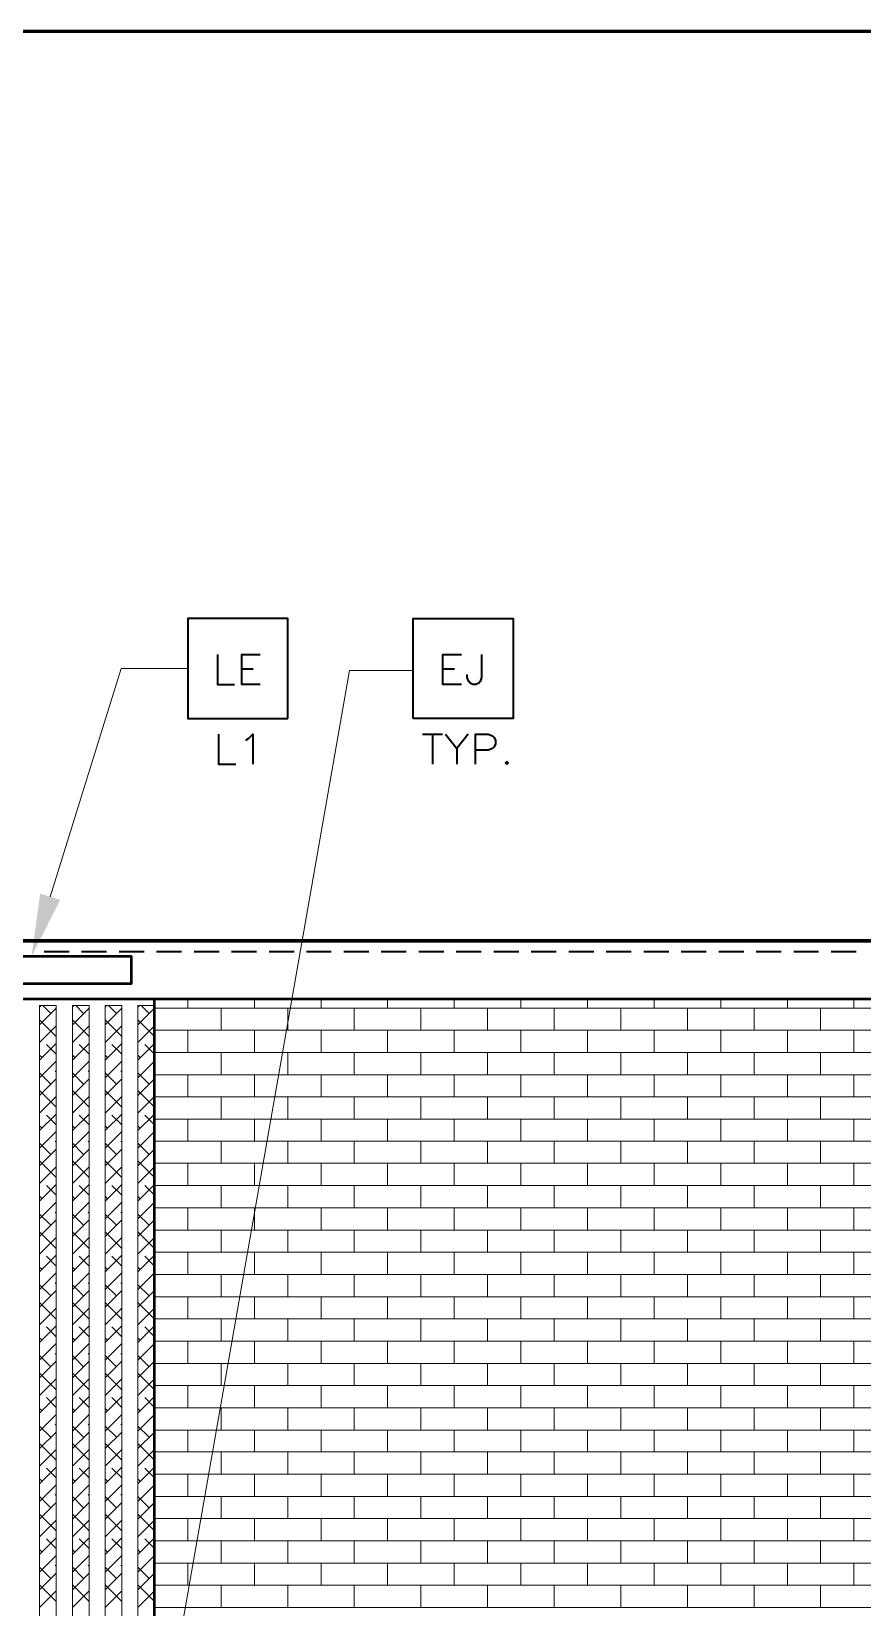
# Model space of a CAD drawing. Header units: inches. Extents: x 5 to 516, y -193 to 129.
# Drawn here: x 99.75 to 108.06, y -53.06 to -37.28 of the extents above; entities that cross this region are included whole.
import ezdxf

# ---------------------------------------------------------------- set-up
doc = ezdxf.new("R2010")
doc.units = ezdxf.units.IN
doc.header["$MEASUREMENT"] = 0
for name, color, linetype in [('Highlight', 210, 'Continuous'), ('PDF4_Geometry', 7, 'Continuous'), ('PDF4_Solid Fills', 7, 'Continuous')]:
    doc.layers.add(name, color=color, linetype=linetype)

msp = doc.modelspace()

# ---------------------------------------------------------------- linework, layer by layer
at = {"layer": 'Highlight'}
msp.add_line((72.5587536, -46.9696498), (133.673458, -46.9696498), dxfattribs=at)
at = {"layer": 'PDF4_Geometry', "lineweight": 60}
msp.add_lwpolyline([(147.8887598, -127.2829903), (147.8887598, -37.2829831), (12.888749, -37.2829831), (12.888749, -127.2829903)], dxfattribs=at)
at = {"layer": 'PDF4_Geometry', "lineweight": 35}
for points in [[(102.308756, -44.1596452), (102.308756, -43.1596451), (101.3087559, -43.1596451), (101.3087559, -44.1596452)], [(103.5654225, -44.1596452), (103.5654225, -43.1596451), (104.5654225, -43.1596451), (104.5654225, -44.1596452)], [(104.5020884, -44.5896447), (104.4887551, -44.602978), (104.5020884, -44.6163114), (104.5154217, -44.602978)]]:
    msp.add_lwpolyline(points, close=True, dxfattribs=at)
for points in [[(101.6054207, -43.5196509), (101.6054207, -43.8196509), (101.7754207, -43.8196509)], [(102.0320877, -43.8196454), (101.8487543, -43.8196454), (101.8487543, -43.5196454), (102.0320877, -43.5196454)], [(104.0487573, -43.8196454), (103.8620906, -43.8196454), (103.8620906, -43.5196454), (104.0487573, -43.5196454)], [(104.2487552, -43.5196509), (104.2487552, -43.7496509), (104.2354218, -43.7896509), (104.2220885, -43.8063175), (104.1920885, -43.8196509), (104.1620885, -43.8196509), (104.1354218, -43.8063175), (104.1220885, -43.7896509), (104.1054218, -43.7496509), (104.1054218, -43.7196509)], [(101.8487543, -43.6629818), (101.9620876, -43.6629818)], [(103.8620906, -43.6629818), (103.9787573, -43.6629818)], [(101.6154237, -44.3163157), (101.6154237, -44.6163157), (101.788757, -44.6163157)], [(101.8887561, -44.3763132), (101.9154227, -44.3596466), (101.9587561, -44.3163132), (101.9587561, -44.6163133)], [(103.6587554, -44.3163157), (103.8587554, -44.3163157)], [(103.7587547, -44.3163157), (103.7587547, -44.6163157)], [(103.8887562, -44.3163157), (104.0020896, -44.459649), (104.0020896, -44.6163157)], [(104.1154239, -44.3163157), (104.0020905, -44.459649)], [(104.1887542, -44.6163171), (104.1887542, -44.316317), (104.3154209, -44.316317), (104.3587542, -44.3329837), (104.3720876, -44.346317), (104.3887542, -44.376317), (104.3887542, -44.416317), (104.3720876, -44.446317), (104.3587542, -44.4596504), (104.3154209, -44.4763171), (104.1887542, -44.4763171)], [(99.8720899, -46.4929787), (100.1220899, -46.4929787)], [(100.2454217, -46.4929787), (100.4954217, -46.4929787)], [(100.62209, -46.4929787), (100.87209, -46.4929787)], [(100.9954217, -46.4929787), (101.2454217, -46.4929787)], [(101.37209, -46.4929787), (101.6220901, -46.4929787)], [(101.7454218, -46.4929787), (101.9954218, -46.4929787)], [(102.1220901, -46.4929787), (102.3720901, -46.4929787)], [(102.4954218, -46.4929787), (102.7454219, -46.4929787)], [(102.8720902, -46.4929787), (103.1220902, -46.4929787)], [(103.2454219, -46.4929787), (103.4954219, -46.4929787)], [(103.6220902, -46.4929787), (103.8720902, -46.4929787)], [(103.995422, -46.4929787), (104.245422, -46.4929787)], [(104.3720903, -46.4929787), (104.6220903, -46.4929787)], [(104.745422, -46.4929787), (104.995422, -46.4929787)], [(105.1220903, -46.4929787), (105.3720904, -46.4929787)], [(105.4954221, -46.4929787), (105.7454221, -46.4929787)], [(105.8720904, -46.4929787), (106.1220904, -46.4929787)], [(106.2454221, -46.4929787), (106.4954222, -46.4929787)], [(106.6220905, -46.4929787), (106.8720905, -46.4929787)], [(106.9954222, -46.4929787), (107.2454222, -46.4929787)], [(107.3720905, -46.4929787), (107.6220905, -46.4929787)], [(107.7487555, -46.4929787), (107.9987555, -46.4929787)], [(105.3087562, -65.2863152), (105.3087562, -57.949648), (100.9754225, -57.949648), (100.9754225, -65.2863152), (100.9754225, -46.9696464)]]:
    msp.add_lwpolyline(points, dxfattribs=at)
at = {"layer": 'PDF4_Geometry', "lineweight": 15}
for points in [[(99.9320875, -45.9463139), (100.6420875, -43.6596471), (101.3087543, -43.6596471)], [(101.0820883, -54.2096474), (102.9287552, -43.6796469), (103.5654218, -43.6796469)], [(101.3087559, -47.0596495), (101.3087559, -46.9696495)], [(101.9754226, -47.0596495), (101.9754226, -46.9696495)], [(102.6420893, -47.0596495), (102.6420893, -46.9696495)], [(103.3087561, -47.0596495), (103.3087561, -46.9696495)], [(103.9754228, -47.0596495), (103.9754228, -46.9696495)], [(104.6420895, -47.0596495), (104.6420895, -46.9696495)], [(105.3087562, -47.0596495), (105.3087562, -46.9696495)], [(105.9754229, -47.0596495), (105.9754229, -46.9696495)], [(106.6420897, -47.0596495), (106.6420897, -46.9696495)], [(107.3087564, -47.0596495), (107.3087564, -46.9696495)], [(107.9754231, -47.0596495), (107.9754231, -46.9696495)], [(125.6454244, -47.0596495), (110.64209, -47.0596495), (100.9754225, -47.0596495)], [(101.6420893, -47.2796474), (101.6420893, -47.0596473)], [(102.308756, -47.2796474), (102.308756, -47.0596473)], [(102.9754227, -47.2796474), (102.9754227, -47.0596473)], [(103.6420894, -47.2796474), (103.6420894, -47.0596473)], [(104.3087561, -47.2796474), (104.3087561, -47.0596473)], [(104.9754229, -47.2796474), (104.9754229, -47.0596473)], [(105.6420896, -47.2796474), (105.6420896, -47.0596473)], [(106.3087563, -47.2796474), (106.3087563, -47.0596473)], [(106.975423, -47.2796474), (106.975423, -47.0596473)], [(107.6420897, -47.2796474), (107.6420897, -47.0596473)], [(125.6454244, -47.2796474), (110.64209, -47.2796474), (100.9754225, -47.2796474)], [(101.3087559, -47.5029818), (101.3087559, -47.2796484)], [(101.9754226, -47.5029818), (101.9754226, -47.2796484)], [(102.6420893, -47.5029818), (102.6420893, -47.2796484)], [(103.3087561, -47.5029818), (103.3087561, -47.2796484)], [(103.9754228, -47.5029818), (103.9754228, -47.2796484)], [(104.6420895, -47.5029818), (104.6420895, -47.2796484)], [(105.3087562, -47.5029818), (105.3087562, -47.2796484)], [(105.9754229, -47.5029818), (105.9754229, -47.2796484)], [(106.6420897, -47.5029818), (106.6420897, -47.2796484)], [(107.3087564, -47.5029818), (107.3087564, -47.2796484)], [(107.9754231, -47.5029818), (107.9754231, -47.2796484)], [(125.6454244, -47.5029818), (110.64209, -47.5029818), (100.9754225, -47.5029818)], [(101.6420893, -47.7263162), (101.6420893, -47.5029829)], [(102.308756, -47.7263162), (102.308756, -47.5029829)], [(102.9754227, -47.7263162), (102.9754227, -47.5029829)], [(103.6420894, -47.7263162), (103.6420894, -47.5029829)], [(104.3087561, -47.7263162), (104.3087561, -47.5029829)], [(104.9754229, -47.7263162), (104.9754229, -47.5029829)], [(105.6420896, -47.7263162), (105.6420896, -47.5029829)], [(106.3087563, -47.7263162), (106.3087563, -47.5029829)], [(106.975423, -47.7263162), (106.975423, -47.5029829)], [(107.6420897, -47.7263162), (107.6420897, -47.5029829)], [(125.6454244, -47.7263162), (110.64209, -47.7263162), (100.9754225, -47.7263162)], [(101.3087559, -47.9463141), (101.3087559, -47.7263141)], [(101.9754226, -47.9463141), (101.9754226, -47.7263141)], [(102.6420893, -47.9463141), (102.6420893, -47.7263141)], [(103.3087561, -47.9463141), (103.3087561, -47.7263141)], [(103.9754228, -47.9463141), (103.9754228, -47.7263141)], [(104.6420895, -47.9463141), (104.6420895, -47.7263141)], [(105.3087562, -47.9463141), (105.3087562, -47.7263141)], [(105.9754229, -47.9463141), (105.9754229, -47.7263141)], [(106.6420897, -47.9463141), (106.6420897, -47.7263141)], [(107.3087564, -47.9463141), (107.3087564, -47.7263141)], [(107.9754231, -47.9463141), (107.9754231, -47.7263141)], [(125.6454244, -47.9463141), (110.64209, -47.9463141), (100.9754225, -47.9463141)], [(101.6420893, -48.1696485), (101.6420893, -47.9463152)], [(102.308756, -48.1696485), (102.308756, -47.9463152)], [(102.9754227, -48.1696485), (102.9754227, -47.9463152)], [(103.6420894, -48.1696485), (103.6420894, -47.9463152)], [(104.3087561, -48.1696485), (104.3087561, -47.9463152)], [(104.9754229, -48.1696485), (104.9754229, -47.9463152)], [(105.6420896, -48.1696485), (105.6420896, -47.9463152)], [(106.3087563, -48.1696485), (106.3087563, -47.9463152)], [(106.975423, -48.1696485), (106.975423, -47.9463152)], [(107.6420897, -48.1696485), (107.6420897, -47.9463152)], [(125.6454244, -48.1696485), (110.64209, -48.1696485), (100.9754225, -48.1696485)], [(101.3087559, -48.3929829), (101.3087559, -48.1696496)], [(101.9754226, -48.3929829), (101.9754226, -48.1696496)], [(102.6420893, -48.3929829), (102.6420893, -48.1696496)], [(103.3087561, -48.3929829), (103.3087561, -48.1696496)], [(103.9754228, -48.3929829), (103.9754228, -48.1696496)], [(104.6420895, -48.3929829), (104.6420895, -48.1696496)], [(105.3087562, -48.3929829), (105.3087562, -48.1696496)], [(105.9754229, -48.3929829), (105.9754229, -48.1696496)], [(106.6420897, -48.3929829), (106.6420897, -48.1696496)], [(107.3087564, -48.3929829), (107.3087564, -48.1696496)], [(107.9754231, -48.3929829), (107.9754231, -48.1696496)], [(125.6454244, -48.3929829), (110.64209, -48.3929829), (100.9754225, -48.3929829)], [(101.6420893, -48.6129808), (101.6420893, -48.3929808)], [(102.308756, -48.6129808), (102.308756, -48.3929808)], [(102.9754227, -48.6129808), (102.9754227, -48.3929808)], [(103.6420894, -48.6129808), (103.6420894, -48.3929808)], [(104.3087561, -48.6129808), (104.3087561, -48.3929808)], [(104.9754229, -48.6129808), (104.9754229, -48.3929808)], [(105.6420896, -48.6129808), (105.6420896, -48.3929808)], [(106.3087563, -48.6129808), (106.3087563, -48.3929808)], [(106.975423, -48.6129808), (106.975423, -48.3929808)], [(107.6420897, -48.6129808), (107.6420897, -48.3929808)], [(125.6454244, -48.6129808), (110.64209, -48.6129808), (100.9754225, -48.6129808)], [(101.3087559, -48.8363152), (101.3087559, -48.6129819)], [(101.9754226, -48.8363152), (101.9754226, -48.6129819)], [(102.6420893, -48.8363152), (102.6420893, -48.6129819)], [(103.3087561, -48.8363152), (103.3087561, -48.6129819)], [(103.9754228, -48.8363152), (103.9754228, -48.6129819)], [(104.6420895, -48.8363152), (104.6420895, -48.6129819)], [(105.3087562, -48.8363152), (105.3087562, -48.6129819)], [(105.9754229, -48.8363152), (105.9754229, -48.6129819)], [(106.6420897, -48.8363152), (106.6420897, -48.6129819)], [(107.3087564, -48.8363152), (107.3087564, -48.6129819)], [(107.9754231, -48.8363152), (107.9754231, -48.6129819)], [(125.6454244, -48.8363152), (110.64209, -48.8363152), (100.9754225, -48.8363152)], [(101.6420893, -49.0596497), (101.6420893, -48.8363163)], [(102.308756, -49.0596497), (102.308756, -48.8363163)], [(102.9754227, -49.0596497), (102.9754227, -48.8363163)], [(103.6420894, -49.0596497), (103.6420894, -48.8363163)], [(104.3087561, -49.0596497), (104.3087561, -48.8363163)], [(104.9754229, -49.0596497), (104.9754229, -48.8363163)], [(105.6420896, -49.0596497), (105.6420896, -48.8363163)], [(106.3087563, -49.0596497), (106.3087563, -48.8363163)], [(106.975423, -49.0596497), (106.975423, -48.8363163)], [(107.6420897, -49.0596497), (107.6420897, -48.8363163)], [(125.6454244, -49.0596497), (110.64209, -49.0596497), (100.9754225, -49.0596497)], [(101.3087559, -49.2829841), (101.3087559, -49.0596508)], [(101.9754226, -49.2829841), (101.9754226, -49.0596508)], [(102.6420893, -49.2829841), (102.6420893, -49.0596508)], [(103.3087561, -49.2829841), (103.3087561, -49.0596508)], [(103.9754228, -49.2829841), (103.9754228, -49.0596508)], [(104.6420895, -49.2829841), (104.6420895, -49.0596508)], [(105.3087562, -49.2829841), (105.3087562, -49.0596508)], [(105.9754229, -49.2829841), (105.9754229, -49.0596508)], [(106.6420897, -49.2829841), (106.6420897, -49.0596508)], [(107.3087564, -49.2829841), (107.3087564, -49.0596508)], [(107.9754231, -49.2829841), (107.9754231, -49.0596508)], [(125.6454244, -49.2829841), (110.64209, -49.2829841), (100.9754225, -49.2829841)], [(101.6420893, -49.5029819), (101.6420893, -49.2829819)], [(102.308756, -49.5029819), (102.308756, -49.2829819)], [(102.9754227, -49.5029819), (102.9754227, -49.2829819)], [(103.6420894, -49.5029819), (103.6420894, -49.2829819)], [(104.3087561, -49.5029819), (104.3087561, -49.2829819)], [(104.9754229, -49.5029819), (104.9754229, -49.2829819)], [(105.6420896, -49.5029819), (105.6420896, -49.2829819)], [(106.3087563, -49.5029819), (106.3087563, -49.2829819)], [(106.975423, -49.5029819), (106.975423, -49.2829819)], [(107.6420897, -49.5029819), (107.6420897, -49.2829819)], [(125.6454244, -49.5029819), (110.64209, -49.5029819), (100.9754225, -49.5029819)], [(101.3087559, -49.7263164), (101.3087559, -49.502983)], [(101.9754226, -49.7263164), (101.9754226, -49.502983)], [(102.6420893, -49.7263164), (102.6420893, -49.502983)], [(103.3087561, -49.7263164), (103.3087561, -49.502983)], [(103.9754228, -49.7263164), (103.9754228, -49.502983)], [(104.6420895, -49.7263164), (104.6420895, -49.502983)], [(105.3087562, -49.7263164), (105.3087562, -49.502983)], [(105.9754229, -49.7263164), (105.9754229, -49.502983)], [(106.6420897, -49.7263164), (106.6420897, -49.502983)], [(107.3087564, -49.7263164), (107.3087564, -49.502983)], [(107.9754231, -49.7263164), (107.9754231, -49.502983)], [(125.6454244, -49.7263164), (110.64209, -49.7263164), (100.9754225, -49.7263164)], [(101.6420893, -49.9496508), (101.6420893, -49.7263175)], [(102.308756, -49.9496508), (102.308756, -49.7263175)], [(102.9754227, -49.9496508), (102.9754227, -49.7263175)], [(103.6420894, -49.9496508), (103.6420894, -49.7263175)], [(104.3087561, -49.9496508), (104.3087561, -49.7263175)], [(104.9754229, -49.9496508), (104.9754229, -49.7263175)], [(105.6420896, -49.9496508), (105.6420896, -49.7263175)], [(106.3087563, -49.9496508), (106.3087563, -49.7263175)], [(106.975423, -49.9496508), (106.975423, -49.7263175)], [(107.6420897, -49.9496508), (107.6420897, -49.7263175)], [(125.6454244, -49.9496508), (110.64209, -49.9496508), (100.9754225, -49.9496508)], [(101.3087559, -50.1696487), (101.3087559, -49.9496487)], [(101.9754226, -50.1696487), (101.9754226, -49.9496487)], [(102.6420893, -50.1696487), (102.6420893, -49.9496487)], [(103.3087561, -50.1696487), (103.3087561, -49.9496487)], [(103.9754228, -50.1696487), (103.9754228, -49.9496487)], [(104.6420895, -50.1696487), (104.6420895, -49.9496487)], [(105.3087562, -50.1696487), (105.3087562, -49.9496487)], [(105.9754229, -50.1696487), (105.9754229, -49.9496487)], [(106.6420897, -50.1696487), (106.6420897, -49.9496487)], [(107.3087564, -50.1696487), (107.3087564, -49.9496487)], [(107.9754231, -50.1696487), (107.9754231, -49.9496487)], [(125.6454244, -50.1696487), (110.64209, -50.1696487), (100.9754225, -50.1696487)], [(101.6420893, -50.3929831), (101.6420893, -50.1696498)], [(102.308756, -50.3929831), (102.308756, -50.1696498)], [(102.9754227, -50.3929831), (102.9754227, -50.1696498)], [(103.6420894, -50.3929831), (103.6420894, -50.1696498)], [(104.3087561, -50.3929831), (104.3087561, -50.1696498)], [(104.9754229, -50.3929831), (104.9754229, -50.1696498)], [(105.6420896, -50.3929831), (105.6420896, -50.1696498)], [(106.3087563, -50.3929831), (106.3087563, -50.1696498)], [(106.975423, -50.3929831), (106.975423, -50.1696498)], [(107.6420897, -50.3929831), (107.6420897, -50.1696498)], [(125.6454244, -50.3929831), (110.64209, -50.3929831), (100.9754225, -50.3929831)], [(101.3087559, -50.6163175), (101.3087559, -50.3929842)], [(101.9754226, -50.6163175), (101.9754226, -50.3929842)], [(102.6420893, -50.6163175), (102.6420893, -50.3929842)], [(103.3087561, -50.6163175), (103.3087561, -50.3929842)], [(103.9754228, -50.6163175), (103.9754228, -50.3929842)], [(104.6420895, -50.6163175), (104.6420895, -50.3929842)], [(105.3087562, -50.6163175), (105.3087562, -50.3929842)], [(105.9754229, -50.6163175), (105.9754229, -50.3929842)], [(106.6420897, -50.6163175), (106.6420897, -50.3929842)], [(107.3087564, -50.6163175), (107.3087564, -50.3929842)], [(107.9754231, -50.6163175), (107.9754231, -50.3929842)], [(125.6454244, -50.6163175), (110.64209, -50.6163175), (100.9754225, -50.6163175)], [(101.6420893, -50.8363154), (101.6420893, -50.6163154)], [(102.308756, -50.8363154), (102.308756, -50.6163154)], [(102.9754227, -50.8363154), (102.9754227, -50.6163154)], [(103.6420894, -50.8363154), (103.6420894, -50.6163154)], [(104.3087561, -50.8363154), (104.3087561, -50.6163154)], [(104.9754229, -50.8363154), (104.9754229, -50.6163154)], [(105.6420896, -50.8363154), (105.6420896, -50.6163154)], [(106.3087563, -50.8363154), (106.3087563, -50.6163154)], [(106.975423, -50.8363154), (106.975423, -50.6163154)], [(107.6420897, -50.8363154), (107.6420897, -50.6163154)], [(125.6454244, -50.8363154), (110.64209, -50.8363154), (100.9754225, -50.8363154)], [(101.3087559, -51.0596498), (101.3087559, -50.8363165)], [(101.9754226, -51.0596498), (101.9754226, -50.8363165)], [(102.6420893, -51.0596498), (102.6420893, -50.8363165)], [(103.3087561, -51.0596498), (103.3087561, -50.8363165)], [(103.9754228, -51.0596498), (103.9754228, -50.8363165)], [(104.6420895, -51.0596498), (104.6420895, -50.8363165)], [(105.3087562, -51.0596498), (105.3087562, -50.8363165)], [(105.9754229, -51.0596498), (105.9754229, -50.8363165)], [(106.6420897, -51.0596498), (106.6420897, -50.8363165)], [(107.3087564, -51.0596498), (107.3087564, -50.8363165)], [(107.9754231, -51.0596498), (107.9754231, -50.8363165)], [(125.6454244, -51.0596498), (110.64209, -51.0596498), (100.9754225, -51.0596498)], [(101.6420893, -51.2829843), (101.6420893, -51.0596509)], [(102.308756, -51.2829843), (102.308756, -51.0596509)], [(102.9754227, -51.2829843), (102.9754227, -51.0596509)], [(103.6420894, -51.2829843), (103.6420894, -51.0596509)], [(104.3087561, -51.2829843), (104.3087561, -51.0596509)], [(104.9754229, -51.2829843), (104.9754229, -51.0596509)], [(105.6420896, -51.2829843), (105.6420896, -51.0596509)], [(106.3087563, -51.2829843), (106.3087563, -51.0596509)], [(106.975423, -51.2829843), (106.975423, -51.0596509)], [(107.6420897, -51.2829843), (107.6420897, -51.0596509)], [(125.6454244, -51.2829843), (110.64209, -51.2829843), (100.9754225, -51.2829843)], [(101.3087559, -51.5029821), (101.3087559, -51.2829821)], [(101.9754226, -51.5029821), (101.9754226, -51.2829821)], [(102.6420893, -51.5029821), (102.6420893, -51.2829821)], [(103.3087561, -51.5029821), (103.3087561, -51.2829821)], [(103.9754228, -51.5029821), (103.9754228, -51.2829821)], [(104.6420895, -51.5029821), (104.6420895, -51.2829821)], [(105.3087562, -51.5029821), (105.3087562, -51.2829821)], [(105.9754229, -51.5029821), (105.9754229, -51.2829821)], [(106.6420897, -51.5029821), (106.6420897, -51.2829821)], [(107.3087564, -51.5029821), (107.3087564, -51.2829821)], [(107.9754231, -51.5029821), (107.9754231, -51.2829821)], [(125.6454244, -51.5029821), (110.64209, -51.5029821), (100.9754225, -51.5029821)], [(101.6420893, -51.7263165), (101.6420893, -51.5029832)], [(102.308756, -51.7263165), (102.308756, -51.5029832)], [(102.9754227, -51.7263165), (102.9754227, -51.5029832)], [(103.6420894, -51.7263165), (103.6420894, -51.5029832)], [(104.3087561, -51.7263165), (104.3087561, -51.5029832)], [(104.9754229, -51.7263165), (104.9754229, -51.5029832)], [(105.6420896, -51.7263165), (105.6420896, -51.5029832)], [(106.3087563, -51.7263165), (106.3087563, -51.5029832)], [(106.975423, -51.7263165), (106.975423, -51.5029832)], [(107.6420897, -51.7263165), (107.6420897, -51.5029832)], [(125.6454244, -51.7263165), (110.64209, -51.7263165), (100.9754225, -51.7263165)], [(101.3087559, -51.949651), (101.3087559, -51.7263176)], [(101.9754226, -51.949651), (101.9754226, -51.7263176)], [(102.6420893, -51.949651), (102.6420893, -51.7263176)], [(103.3087561, -51.949651), (103.3087561, -51.7263176)], [(103.9754228, -51.949651), (103.9754228, -51.7263176)], [(104.6420895, -51.949651), (104.6420895, -51.7263176)], [(105.3087562, -51.949651), (105.3087562, -51.7263176)], [(105.9754229, -51.949651), (105.9754229, -51.7263176)], [(106.6420897, -51.949651), (106.6420897, -51.7263176)], [(107.3087564, -51.949651), (107.3087564, -51.7263176)], [(107.9754231, -51.949651), (107.9754231, -51.7263176)], [(125.6454244, -51.949651), (110.64209, -51.949651), (100.9754225, -51.949651)], [(101.6420893, -52.1696488), (101.6420893, -51.9496488)], [(102.308756, -52.1696488), (102.308756, -51.9496488)], [(102.9754227, -52.1696488), (102.9754227, -51.9496488)], [(103.6420894, -52.1696488), (103.6420894, -51.9496488)], [(104.3087561, -52.1696488), (104.3087561, -51.9496488)], [(104.9754229, -52.1696488), (104.9754229, -51.9496488)], [(105.6420896, -52.1696488), (105.6420896, -51.9496488)], [(106.3087563, -52.1696488), (106.3087563, -51.9496488)], [(106.975423, -52.1696488), (106.975423, -51.9496488)], [(107.6420897, -52.1696488), (107.6420897, -51.9496488)], [(125.6454244, -52.1696488), (110.64209, -52.1696488), (100.9754225, -52.1696488)], [(101.3087559, -52.3929833), (101.3087559, -52.1696499)], [(101.9754226, -52.3929833), (101.9754226, -52.1696499)], [(102.6420893, -52.3929833), (102.6420893, -52.1696499)], [(103.3087561, -52.3929833), (103.3087561, -52.1696499)], [(103.9754228, -52.3929833), (103.9754228, -52.1696499)], [(104.6420895, -52.3929833), (104.6420895, -52.1696499)], [(105.3087562, -52.3929833), (105.3087562, -52.1696499)], [(105.9754229, -52.3929833), (105.9754229, -52.1696499)], [(106.6420897, -52.3929833), (106.6420897, -52.1696499)], [(107.3087564, -52.3929833), (107.3087564, -52.1696499)], [(107.9754231, -52.3929833), (107.9754231, -52.1696499)], [(125.6454244, -52.3929833), (110.64209, -52.3929833), (100.9754225, -52.3929833)], [(101.6420893, -52.6163177), (101.6420893, -52.3929844)], [(102.308756, -52.6163177), (102.308756, -52.3929844)], [(102.9754227, -52.6163177), (102.9754227, -52.3929844)], [(103.6420894, -52.6163177), (103.6420894, -52.3929844)], [(104.3087561, -52.6163177), (104.3087561, -52.3929844)], [(104.9754229, -52.6163177), (104.9754229, -52.3929844)], [(105.6420896, -52.6163177), (105.6420896, -52.3929844)], [(106.3087563, -52.6163177), (106.3087563, -52.3929844)], [(106.975423, -52.6163177), (106.975423, -52.3929844)], [(107.6420897, -52.6163177), (107.6420897, -52.3929844)], [(125.6454244, -52.6163177), (110.64209, -52.6163177), (100.9754225, -52.6163177)], [(101.3087559, -52.8363155), (101.3087559, -52.6163155)], [(101.9754226, -52.8363155), (101.9754226, -52.6163155)], [(102.6420893, -52.8363155), (102.6420893, -52.6163155)], [(103.3087561, -52.8363155), (103.3087561, -52.6163155)], [(103.9754228, -52.8363155), (103.9754228, -52.6163155)], [(104.6420895, -52.8363155), (104.6420895, -52.6163155)], [(105.3087562, -52.8363155), (105.3087562, -52.6163155)], [(105.9754229, -52.8363155), (105.9754229, -52.6163155)], [(106.6420897, -52.8363155), (106.6420897, -52.6163155)], [(107.3087564, -52.8363155), (107.3087564, -52.6163155)], [(107.9754231, -52.8363155), (107.9754231, -52.6163155)], [(125.6454244, -52.8363155), (110.64209, -52.8363155), (100.9754225, -52.8363155)], [(101.6420893, -53.05965), (101.6420893, -52.8363166)], [(102.308756, -53.05965), (102.308756, -52.8363166)], [(102.9754227, -53.05965), (102.9754227, -52.8363166)], [(103.6420894, -53.05965), (103.6420894, -52.8363166)], [(104.3087561, -53.05965), (104.3087561, -52.8363166)], [(104.9754229, -53.05965), (104.9754229, -52.8363166)], [(105.6420896, -53.05965), (105.6420896, -52.8363166)], [(106.3087563, -53.05965), (106.3087563, -52.8363166)], [(106.975423, -53.05965), (106.975423, -52.8363166)], [(107.6420897, -53.05965), (107.6420897, -52.8363166)], [(125.6454244, -53.05965), (110.64209, -53.05965), (100.9754225, -53.05965)]]:
    msp.add_lwpolyline(points, dxfattribs=at)
at = {"layer": 'PDF4_Geometry', "lineweight": 70}
msp.add_lwpolyline([(128.1454246, -46.9696498), (128.1454246, -46.3863164), (91.3120883, -46.3863164)], dxfattribs=at)
at = {"layer": 'PDF4_Geometry', "lineweight": 50}
msp.add_lwpolyline([(98.7454215, -46.5429801), (98.7454215, -46.8129801), (100.7454217, -46.8129801), (100.7454217, -46.5429801)], close=True, dxfattribs=at)
for points in [[(128.1454246, -46.9696498), (91.3120883, -46.9696498)], [(100.9754225, -57.9496515), (100.9754225, -46.9696506)]]:
    msp.add_lwpolyline(points, dxfattribs=at)
at = {"layer": 'PDF4_Geometry', "color": 8, "lineweight": 15, "true_color": 0x808080}
for points in [[(99.8254218, -47.0496465), (99.8420884, -47.0329799)], [(99.8254218, -47.2263162), (99.9920884, -47.0596495)], [(99.9387539, -47.1129807), (99.8587539, -47.0329807)], [(100.1554219, -47.0496465), (100.1687553, -47.0329799)], [(100.1554219, -47.2263162), (100.3220886, -47.0596495)], [(100.2654208, -47.1129807), (100.1887542, -47.0329807)], [(100.4820889, -47.0496465), (100.4954222, -47.0329799)], [(100.4820889, -47.2263162), (100.6487556, -47.0596495)], [(100.5954244, -47.1129807), (100.5154244, -47.0329807)], [(100.8087559, -47.0496465), (100.8254225, -47.0329799)], [(100.8087559, -47.2263162), (100.9754225, -47.0596495)], [(100.922088, -47.1129807), (100.842088, -47.0329807)], [(99.9920884, -47.3429815), (99.8254218, -47.1763148)], [(99.8254218, -47.4029791), (99.9920884, -47.2363124)], [(100.3220886, -47.3429815), (100.1554219, -47.1763148)], [(100.1554219, -47.4029791), (100.3220886, -47.2363124)], [(100.6487556, -47.3429815), (100.4820889, -47.1763148)], [(100.4820889, -47.4029791), (100.6487556, -47.2363124)], [(100.9754225, -47.3429815), (100.8087559, -47.1763148)], [(100.8087559, -47.4029791), (100.9754225, -47.2363124)], [(99.8254218, -47.5796487), (99.9920884, -47.4129821)], [(99.9920884, -47.5196512), (99.8954218, -47.4229845)], [(100.1554219, -47.5796487), (100.3220886, -47.4129821)], [(100.3220886, -47.5196512), (100.2220886, -47.4229845)], [(100.4820889, -47.5796487), (100.6487556, -47.4129821)], [(100.6487556, -47.5196512), (100.5487556, -47.4229845)], [(100.8087559, -47.5796487), (100.9754225, -47.4129821)], [(100.9754225, -47.5196512), (100.8787559, -47.4229845)], [(99.8254218, -47.7563116), (99.9920884, -47.5896449)], [(99.8520907, -47.5529831), (99.8254241, -47.5296498)], [(100.1554219, -47.7563116), (100.3220886, -47.5896449)], [(100.1787577, -47.5529831), (100.1554244, -47.5296498)], [(100.5054213, -47.5529831), (100.4820879, -47.5296498)], [(100.4820889, -47.7563116), (100.6487556, -47.5896449)], [(100.8320882, -47.5529831), (100.8087549, -47.5296498)], [(100.8087559, -47.7563116), (100.9754225, -47.5896449)], [(99.9387539, -47.8196458), (99.8254205, -47.7063124)], [(99.8254218, -47.9329813), (99.9920884, -47.7663146)], [(99.9920884, -47.6963141), (99.9820884, -47.6863141)], [(100.2654208, -47.8196458), (100.1554208, -47.7063124)], [(100.1554219, -47.9329813), (100.3220886, -47.7663146)], [(100.3220886, -47.6963141), (100.3120886, -47.6863141)], [(100.4820889, -47.9329813), (100.6487556, -47.7663146)], [(100.5954244, -47.8196458), (100.4820911, -47.7063124)], [(100.6487556, -47.6963141), (100.6387556, -47.6863141)], [(100.922088, -47.8196458), (100.8087546, -47.7063124)], [(100.8087559, -47.9329813), (100.9754225, -47.7663146)], [(100.9754225, -47.6963141), (100.9654225, -47.6863141)], [(99.9920884, -48.0496466), (99.8254218, -47.8829799)], [(99.8254218, -48.1096442), (99.9920884, -47.9429775)], [(100.3220886, -48.0496466), (100.1554219, -47.8829799)], [(100.1554219, -48.1096442), (100.3220886, -47.9429775)], [(100.6487556, -48.0496466), (100.4820889, -47.8829799)], [(100.4820889, -48.1096442), (100.6487556, -47.9429775)], [(100.9754225, -48.0496466), (100.8087559, -47.8829799)], [(100.8087559, -48.1096442), (100.9754225, -47.9429775)], [(99.8254218, -48.2863138), (99.9920884, -48.1196471)], [(99.8520907, -48.2629781), (99.8254241, -48.2363114)], [(99.9920884, -48.2263163), (99.8954218, -48.1296496)], [(100.1554219, -48.2863138), (100.3220886, -48.1196471)], [(100.1787577, -48.2629781), (100.1554244, -48.2363114)], [(100.3220886, -48.2263163), (100.2220886, -48.1296496)], [(100.5054213, -48.2629781), (100.4820879, -48.2363114)], [(100.4820889, -48.2863138), (100.6487556, -48.1196471)], [(100.6487556, -48.2263163), (100.5487556, -48.1296496)], [(100.8320882, -48.2629781), (100.8087549, -48.2363114)], [(100.8087559, -48.2863138), (100.9754225, -48.1196471)], [(100.9754225, -48.2263163), (100.8787559, -48.1296496)], [(99.9387539, -48.5263109), (99.8254205, -48.4129775)], [(99.8254218, -48.4629835), (99.9920884, -48.2963168)], [(99.9920884, -48.4029791), (99.9820884, -48.3929791)], [(100.2654208, -48.5263109), (100.1554208, -48.4129775)], [(100.1554219, -48.4629835), (100.3220886, -48.2963168)], [(100.3220886, -48.4029791), (100.3120886, -48.3929791)], [(100.4820889, -48.4629835), (100.6487556, -48.2963168)], [(100.5954244, -48.5263109), (100.4820911, -48.4129775)], [(100.6487556, -48.4029791), (100.6387556, -48.3929791)], [(100.922088, -48.5263109), (100.8087546, -48.4129775)], [(100.8087559, -48.4629835), (100.9754225, -48.2963168)], [(100.9754225, -48.4029791), (100.9654225, -48.3929791)], [(99.8254218, -48.6396464), (99.9920884, -48.4729797)], [(99.9920884, -48.7563117), (99.8254218, -48.589645)], [(100.1554219, -48.6396464), (100.3220886, -48.4729797)], [(100.3220886, -48.7563117), (100.1554219, -48.589645)], [(100.4820889, -48.6396464), (100.6487556, -48.4729797)], [(100.6487556, -48.7563117), (100.4820889, -48.589645)], [(100.8087559, -48.6396464), (100.9754225, -48.4729797)], [(100.9754225, -48.7563117), (100.8087559, -48.589645)], [(99.8254218, -48.816316), (99.9920884, -48.6496494)], [(100.1554219, -48.816316), (100.3220886, -48.6496494)], [(100.4820889, -48.816316), (100.6487556, -48.6496494)], [(100.8087559, -48.816316), (100.9754225, -48.6496494)], [(99.8254218, -48.9929789), (99.9920884, -48.8263122)], [(99.9920884, -48.9329814), (99.8954218, -48.8363147)], [(100.1554219, -48.9929789), (100.3220886, -48.8263122)], [(100.3220886, -48.9329814), (100.2220886, -48.8363147)], [(100.4820889, -48.9929789), (100.6487556, -48.8263122)], [(100.6487556, -48.9329814), (100.5487556, -48.8363147)], [(100.8087559, -48.9929789), (100.9754225, -48.8263122)], [(100.9754225, -48.9329814), (100.8787559, -48.8363147)], [(99.8254218, -49.1696486), (99.9920884, -49.0029819)], [(99.8520907, -48.9696499), (99.8254241, -48.9429833)], [(100.1554219, -49.1696486), (100.3220886, -49.0029819)], [(100.1787577, -48.9696499), (100.1554244, -48.9429833)], [(100.5054213, -48.9696499), (100.4820879, -48.9429833)], [(100.4820889, -49.1696486), (100.6487556, -49.0029819)], [(100.8320882, -48.9696499), (100.8087549, -48.9429833)], [(100.8087559, -49.1696486), (100.9754225, -49.0029819)], [(99.9387539, -49.2329827), (99.8254205, -49.1229827)], [(99.8254218, -49.3463115), (99.9920884, -49.1796448)], [(99.9920884, -49.1129808), (99.9820884, -49.1029808)], [(100.2654208, -49.2329827), (100.1554208, -49.1229827)], [(100.1554219, -49.3463115), (100.3220886, -49.1796448)], [(100.3220886, -49.1129808), (100.3120886, -49.1029808)], [(100.4820889, -49.3463115), (100.6487556, -49.1796448)], [(100.5954244, -49.2329827), (100.4820911, -49.1229827)], [(100.6487556, -49.1129808), (100.6387556, -49.1029808)], [(100.922088, -49.2329827), (100.8087546, -49.1229827)], [(100.8087559, -49.3463115), (100.9754225, -49.1796448)], [(100.9754225, -49.1129808), (100.9654225, -49.1029808)], [(99.9920884, -49.4663134), (99.8254218, -49.2996467)], [(99.8254218, -49.5229811), (99.9920884, -49.3563145)], [(100.3220886, -49.4663134), (100.1554219, -49.2996467)], [(100.1554219, -49.5229811), (100.3220886, -49.3563145)], [(100.6487556, -49.4663134), (100.4820889, -49.2996467)], [(100.4820889, -49.5229811), (100.6487556, -49.3563145)], [(100.9754225, -49.4663134), (100.8087559, -49.2996467)], [(100.8087559, -49.5229811), (100.9754225, -49.3563145)], [(99.8254218, -49.6996508), (99.9920884, -49.5329841)], [(100.1554219, -49.6996508), (100.3220886, -49.5329841)], [(100.4820889, -49.6996508), (100.6487556, -49.5329841)], [(100.8087559, -49.6996508), (100.9754225, -49.5329841)], [(99.8520907, -49.676315), (99.8254241, -49.6529817)], [(99.9920884, -49.642983), (99.8954218, -49.542983)], [(100.1787577, -49.676315), (100.1554244, -49.6529817)], [(100.3220886, -49.642983), (100.2220886, -49.542983)], [(100.5054213, -49.676315), (100.4820879, -49.6529817)], [(100.6487556, -49.642983), (100.5487556, -49.542983)], [(100.8320882, -49.676315), (100.8087549, -49.6529817)], [(100.9754225, -49.642983), (100.8787559, -49.542983)], [(99.9387539, -49.9396478), (99.8254205, -49.8296478)], [(99.8254218, -49.8763137), (99.9920884, -49.709647)], [(99.9920884, -49.8196459), (99.9820884, -49.8096459)], [(100.2654208, -49.9396478), (100.1554208, -49.8296478)], [(100.1554219, -49.8763137), (100.3220886, -49.709647)], [(100.3220886, -49.8196459), (100.3120886, -49.8096459)], [(100.4820889, -49.8763137), (100.6487556, -49.709647)], [(100.5954244, -49.9396478), (100.4820911, -49.8296478)], [(100.6487556, -49.8196459), (100.6387556, -49.8096459)], [(100.922088, -49.9396478), (100.8087546, -49.8296478)], [(100.8087559, -49.8763137), (100.9754225, -49.709647)], [(100.9754225, -49.8196459), (100.9654225, -49.8096459)], [(99.8254218, -50.0529833), (99.9920884, -49.8863167)], [(99.9920884, -50.1729785), (99.8254218, -50.0063118)], [(100.1554219, -50.0529833), (100.3220886, -49.8863167)], [(100.3220886, -50.1729785), (100.1554219, -50.0063118)], [(100.4820889, -50.0529833), (100.6487556, -49.8863167)], [(100.6487556, -50.1729785), (100.4820889, -50.0063118)], [(100.8087559, -50.0529833), (100.9754225, -49.8863167)], [(100.9754225, -50.1729785), (100.8087559, -50.0063118)], [(99.8254218, -50.2296462), (99.9920884, -50.0629796)], [(100.1554219, -50.2296462), (100.3220886, -50.0629796)], [(100.4820889, -50.2296462), (100.6487556, -50.0629796)], [(100.8087559, -50.2296462), (100.9754225, -50.0629796)], [(99.8254218, -50.4063159), (99.9920884, -50.2396492)], [(99.9920884, -50.3496481), (99.8954218, -50.2496481)], [(100.1554219, -50.4063159), (100.3220886, -50.2396492)], [(100.3220886, -50.3496481), (100.2220886, -50.2496481)], [(100.4820889, -50.4063159), (100.6487556, -50.2396492)], [(100.6487556, -50.3496481), (100.5487556, -50.2496481)], [(100.8087559, -50.4063159), (100.9754225, -50.2396492)], [(100.9754225, -50.3496481), (100.8787559, -50.2496481)], [(99.8254218, -50.5829788), (99.9920884, -50.4163121)], [(99.8520907, -50.3829801), (99.8254241, -50.3596468)], [(100.1554219, -50.5829788), (100.3220886, -50.4163121)], [(100.1787577, -50.3829801), (100.1554244, -50.3596468)], [(100.5054213, -50.3829801), (100.4820879, -50.3596468)], [(100.4820889, -50.5829788), (100.6487556, -50.4163121)], [(100.8320882, -50.3829801), (100.8087549, -50.3596468)], [(100.8087559, -50.5829788), (100.9754225, -50.4163121)], [(99.9387539, -50.6496495), (99.8254205, -50.5363162)], [(99.8254218, -50.7596484), (99.9920884, -50.5929818)], [(99.9920884, -50.526311), (99.9820884, -50.516311)], [(100.2654208, -50.6496495), (100.1554208, -50.5363162)], [(100.1554219, -50.7596484), (100.3220886, -50.5929818)], [(100.3220886, -50.526311), (100.3120886, -50.516311)], [(100.4820889, -50.7596484), (100.6487556, -50.5929818)], [(100.5954244, -50.6496495), (100.4820911, -50.5363162)], [(100.6487556, -50.526311), (100.6387556, -50.516311)], [(100.922088, -50.6496495), (100.8087546, -50.5363162)], [(100.8087559, -50.7596484), (100.9754225, -50.5929818)], [(100.9754225, -50.526311), (100.9654225, -50.516311)], [(99.9920884, -50.8796504), (99.8254218, -50.7129837)], [(99.8254218, -50.9363181), (99.9920884, -50.7696514)], [(100.3220886, -50.8796504), (100.1554219, -50.7129837)], [(100.1554219, -50.9363181), (100.3220886, -50.7696514)], [(100.6487556, -50.8796504), (100.4820889, -50.7129837)], [(100.4820889, -50.9363181), (100.6487556, -50.7696514)], [(100.9754225, -50.8796504), (100.8087559, -50.7129837)], [(100.8087559, -50.9363181), (100.9754225, -50.7696514)], [(99.8254218, -51.112981), (99.9920884, -50.9463143)], [(99.9920884, -51.0563132), (99.8954218, -50.9563132)], [(100.1554219, -51.112981), (100.3220886, -50.9463143)], [(100.3220886, -51.0563132), (100.2220886, -50.9563132)], [(100.4820889, -51.112981), (100.6487556, -50.9463143)], [(100.6487556, -51.0563132), (100.5487556, -50.9563132)], [(100.8087559, -51.112981), (100.9754225, -50.9463143)], [(100.9754225, -51.0563132), (100.8787559, -50.9563132)], [(99.8520907, -51.0896452), (99.8254241, -51.0663119)], [(100.1787577, -51.0896452), (100.1554244, -51.0663119)], [(100.5054213, -51.0896452), (100.4820879, -51.0663119)], [(100.8320882, -51.0896452), (100.8087549, -51.0663119)], [(99.9387539, -51.3563146), (99.8254205, -51.2429813)], [(99.8254218, -51.2929805), (99.9920884, -51.1263138)], [(99.9920884, -51.2329829), (99.9820884, -51.2229829)], [(100.2654208, -51.3563146), (100.1554208, -51.2429813)], [(100.1554219, -51.2929805), (100.3220886, -51.1263138)], [(100.3220886, -51.2329829), (100.3120886, -51.2229829)], [(100.4820889, -51.2929805), (100.6487556, -51.1263138)], [(100.5954244, -51.3563146), (100.4820911, -51.2429813)], [(100.6487556, -51.2329829), (100.6387556, -51.2229829)], [(100.922088, -51.3563146), (100.8087546, -51.2429813)], [(100.8087559, -51.2929805), (100.9754225, -51.1263138)], [(100.9754225, -51.2329829), (100.9654225, -51.2229829)], [(99.8254218, -51.4696501), (99.9920884, -51.3029834)], [(99.9920884, -51.5863154), (99.8254218, -51.4196488)], [(100.1554219, -51.4696501), (100.3220886, -51.3029834)], [(100.3220886, -51.5863154), (100.1554219, -51.4196488)], [(100.4820889, -51.4696501), (100.6487556, -51.3029834)], [(100.6487556, -51.5863154), (100.4820889, -51.4196488)], [(100.8087559, -51.4696501), (100.9754225, -51.3029834)], [(100.9754225, -51.5863154), (100.8087559, -51.4196488)], [(99.8254218, -51.646313), (99.9920884, -51.4796463)], [(100.1554219, -51.646313), (100.3220886, -51.4796463)], [(100.4820889, -51.646313), (100.6487556, -51.4796463)], [(100.8087559, -51.646313), (100.9754225, -51.4796463)], [(99.8254218, -51.8229827), (99.9920884, -51.656316)], [(99.9920884, -51.7629783), (99.8954218, -51.6663117)], [(100.1554219, -51.8229827), (100.3220886, -51.656316)], [(100.3220886, -51.7629783), (100.2220886, -51.6663117)], [(100.4820889, -51.8229827), (100.6487556, -51.656316)], [(100.6487556, -51.7629783), (100.5487556, -51.6663117)], [(100.8087559, -51.8229827), (100.9754225, -51.656316)], [(100.9754225, -51.7629783), (100.8787559, -51.6663117)], [(99.8254218, -51.9996456), (99.9920884, -51.8329789)], [(99.8520907, -51.7963171), (99.8254241, -51.7729838)], [(100.1554219, -51.9996456), (100.3220886, -51.8329789)], [(100.1787577, -51.7963171), (100.1554244, -51.7729838)], [(100.5054213, -51.7963171), (100.4820879, -51.7729838)], [(100.4820889, -51.9996456), (100.6487556, -51.8329789)], [(100.8320882, -51.7963171), (100.8087549, -51.7729838)], [(100.8087559, -51.9996456), (100.9754225, -51.8329789)], [(99.9387539, -52.0629797), (99.8254205, -51.9496464)], [(99.8254218, -52.1763152), (99.9920884, -52.0096485)], [(99.9920884, -51.939648), (99.9820884, -51.929648)], [(100.2654208, -52.0629797), (100.1554208, -51.9496464)], [(100.1554219, -52.1763152), (100.3220886, -52.0096485)], [(100.3220886, -51.939648), (100.3120886, -51.929648)], [(100.4820889, -52.1763152), (100.6487556, -52.0096485)], [(100.5954244, -52.0629797), (100.4820911, -51.9496464)], [(100.6487556, -51.939648), (100.6387556, -51.929648)], [(100.922088, -52.0629797), (100.8087546, -51.9496464)], [(100.8087559, -52.1763152), (100.9754225, -52.0096485)], [(100.9754225, -51.939648), (100.9654225, -51.929648)], [(99.9920884, -52.2929805), (99.8254218, -52.1263139)], [(99.8254218, -52.3529849), (99.9920884, -52.1863182)], [(100.3220886, -52.2929805), (100.1554219, -52.1263139)], [(100.1554219, -52.3529849), (100.3220886, -52.1863182)], [(100.6487556, -52.2929805), (100.4820889, -52.1263139)], [(100.4820889, -52.3529849), (100.6487556, -52.1863182)], [(100.9754225, -52.2929805), (100.8087559, -52.1263139)], [(100.8087559, -52.3529849), (100.9754225, -52.1863182)], [(99.8254218, -52.5296478), (99.9920884, -52.3629811)], [(99.9920884, -52.4696502), (99.8954218, -52.3729835)], [(100.1554219, -52.5296478), (100.3220886, -52.3629811)], [(100.3220886, -52.4696502), (100.2220886, -52.3729835)], [(100.4820889, -52.5296478), (100.6487556, -52.3629811)], [(100.6487556, -52.4696502), (100.5487556, -52.3729835)], [(100.8087559, -52.5296478), (100.9754225, -52.3629811)], [(100.9754225, -52.4696502), (100.8787559, -52.3729835)], [(99.8520907, -52.506312), (99.8254241, -52.4796453)], [(100.1787577, -52.506312), (100.1554244, -52.4796453)], [(100.5054213, -52.506312), (100.4820879, -52.4796453)], [(100.8320882, -52.506312), (100.8087549, -52.4796453)], [(99.9387539, -52.7696516), (99.8254205, -52.6563182)], [(99.8254218, -52.7063107), (99.9920884, -52.539644)], [(99.9920884, -52.6463131), (99.9820884, -52.6363131)], [(100.2654208, -52.7696516), (100.1554208, -52.6563182)], [(100.1554219, -52.7063107), (100.3220886, -52.539644)], [(100.3220886, -52.6463131), (100.3120886, -52.6363131)], [(100.4820889, -52.7063107), (100.6487556, -52.539644)], [(100.5954244, -52.7696516), (100.4820911, -52.6563182)], [(100.6487556, -52.6463131), (100.6387556, -52.6363131)], [(100.922088, -52.7696516), (100.8087546, -52.6563182)], [(100.8087559, -52.7063107), (100.9754225, -52.539644)], [(100.9754225, -52.6463131), (100.9654225, -52.6363131)], [(99.8254218, -52.8829803), (99.9920884, -52.7163136)], [(99.9920884, -52.9996456), (99.8254218, -52.832979)], [(100.1554219, -52.8829803), (100.3220886, -52.7163136)], [(100.3220886, -52.9996456), (100.1554219, -52.832979)], [(100.4820889, -52.8829803), (100.6487556, -52.7163136)], [(100.6487556, -52.9996456), (100.4820889, -52.832979)], [(100.8087559, -52.8829803), (100.9754225, -52.7163136)], [(100.9754225, -52.9996456), (100.8087559, -52.832979)], [(99.8254218, -53.05965), (99.9920884, -52.8929833)], [(100.1554219, -53.05965), (100.3220886, -52.8929833)], [(100.4820889, -53.05965), (100.6487556, -52.8929833)], [(100.8087559, -53.05965), (100.9754225, -52.8929833)]]:
    msp.add_lwpolyline(points, dxfattribs=at)
at = {"layer": 'PDF4_Geometry', "lineweight": 15}
for points in [[(99.9920884, -64.7863186), (99.9920884, -47.0329839), (99.8254218, -47.0329839), (99.8254218, -64.7863186)], [(100.3220886, -64.7863186), (100.3220886, -47.0329839), (100.1554219, -47.0329839), (100.1554219, -64.7863186)], [(100.6487556, -64.7863186), (100.6487556, -47.0329839), (100.4820889, -47.0329839), (100.4820889, -64.7863186)], [(100.9754225, -64.7863186), (100.9754225, -47.0329839), (100.8087559, -47.0329839), (100.8087559, -64.7863186)]]:
    msp.add_lwpolyline(points, close=True, dxfattribs=at)
at = {"layer": 'PDF4_Solid Fills', "lineweight": 50, "transparency": 33554559}
msp.add_solid([(100.0320902, -45.9763161), (99.7454235, -46.5429828), (99.8320902, -45.9129827)], dxfattribs=at)

doc.saveas('drawing.dxf')
